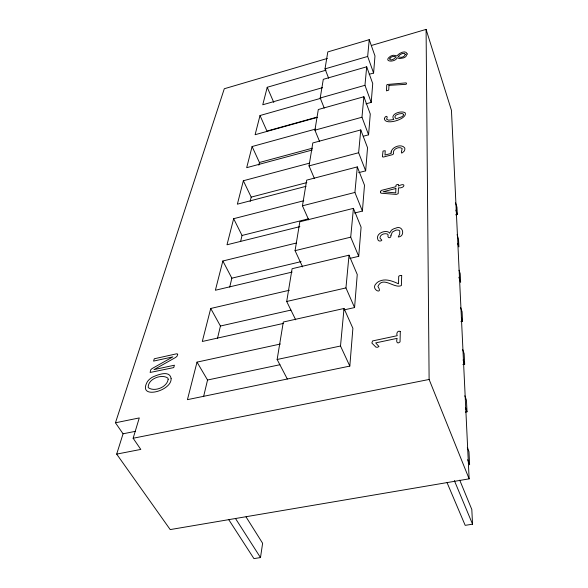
<?xml version="1.0" encoding="UTF-8"?>
<svg xmlns="http://www.w3.org/2000/svg" width="588" height="588" viewBox="0 0 588 588"><rect width="100%" height="100%" fill="white"/><g stroke="black" fill="none" stroke-linecap="round" stroke-linejoin="round"><path stroke-width="0.88" d="M280.417 344.024L197.017 362.127L187.432 399.664L349.823 366.096L352.888 328.295L344.024 308.479L283.313 322.026L277.139 359.496L287.319 379.017M343.936 309.935L354.571 307.568L357.254 274.522L349.022 255.185L292.096 268.716L286.701 301.475L295.683 319.798M349.86 258.419L358.724 256.317L361.091 227.189L353.417 208.365L299.829 221.779L295.066 250.664L302.614 266.893M354.483 213.047L362.399 211.077L364.494 185.198L357.306 166.896L306.686 180.134L302.46 205.8L308.7 219.853M358.651 172.659L365.662 170.836L367.537 147.706L360.775 129.919L312.809 142.943L309.031 165.897L314.426 178.531M363.31 136.24L368.58 134.821L370.271 114.013L363.884 96.741L318.314 109.522L314.911 130.168L319.644 141.642M365.993 103.841L371.212 102.393L372.733 83.57L366.691 66.804L323.29 79.329L320.21 97.998L324.223 108.038M369.19 74.301L373.593 73.037L374.975 55.941L369.242 39.661L327.803 51.92L325.01 68.884L328.67 78.292M349.823 366.096L340.503 346.009L344.024 308.479M354.571 307.568L345.95 287.922L349.022 255.185M358.724 256.317L350.713 237.17L353.417 208.365M362.399 211.077L354.909 192.445L357.306 166.896M365.662 170.836L358.636 152.733L360.775 129.919M368.58 134.821L361.965 117.233L363.884 96.741M371.212 102.393L364.957 85.311L366.691 66.804M373.593 73.037L367.662 56.455L369.242 39.661M228.813 519.763L253.935 558.6L260.484 557.571L262.623 543.275L246.056 516.925M203.573 396.672L207.549 380.01L197.017 362.127M217.509 338.262L220.434 326.024L210.724 308.472L289.399 290.244M229.717 287.106L231.848 278.175L222.852 260.999L296.572 242.969M240.573 241.617L242.036 235.465L233.656 218.692L303.776 200.743M250.143 201.508L251.186 197.12L243.351 180.751L309.486 163.148M258.808 165.169L259.448 162.494L252.09 146.537L315.462 129.095M210.724 308.472L202.294 341.474L283.563 323.378M222.852 260.999L215.384 290.244L292.14 272.075M233.656 218.692L226.997 244.784L299.873 226.645M243.351 180.751L237.368 204.176L306.025 186.337M252.09 146.537L246.688 167.683L312.257 150.006M320.908 98.262L260.014 115.527L255.111 134.711L317.27 117.409M326.017 70.185L267.224 87.281L262.762 104.767L322.54 87.656M116.681 454.112L140.789 449.416L133.138 438.244L139.275 417.928L115.454 422.794L123.061 433.804L116.681 454.112L170.211 529.59L469.136 478.845L451.452 110.36L426.087 29.4L371.454 45.467M115.454 422.794L224.293 88.744L327.391 58.425M325.01 68.884L367.662 56.455M320.21 97.998L364.957 85.311M316.807 117.188L266.945 131.073L260.014 115.527M314.911 130.168L361.965 117.233M259.448 162.494L312.404 148.191M309.031 165.897L358.636 152.733M251.186 197.12L306.833 182.603M302.46 205.8L354.909 192.445M242.036 235.465L308.649 218.78M295.066 250.664L350.713 237.17M455.59 214.848L457.31 214.436L456.95 207.167L455.524 202.867M231.848 278.175L301.093 261.623M286.701 301.475L345.95 287.922M220.434 326.024L290.942 310.089M277.139 359.496L340.503 346.009M460.874 321.658L462.565 321.298L462.095 311.765L460.573 307.48M207.549 380.01L279.976 364.714M462.896 364.575L464.674 364.222L464.16 353.689L462.587 349.397M123.061 433.804L135.321 431.342M133.138 438.244L429.115 379.458L426.087 29.4M465.373 412.092L467.012 411.784L466.438 400.09L464.814 395.798M459.743 480.168L471.819 509.517L472.546 524.187L465.181 525.349L447.071 482.682M235.567 518.616L260.484 557.571M267.224 87.281L273.78 102.437M454.348 480.55L472.546 524.187M429.115 379.458L469.136 478.845M467.607 459.698L469.621 464.777L468.981 451.716L467.32 447.497M465.395 407.543L467.012 411.784M463.087 359.915L464.674 364.222M461.337 317.858L462.565 321.298M458.86 277.22L460.647 282.365L460.22 273.692L459.022 270.223M457.721 243.417L458.905 246.894L458.515 238.971L457.052 234.649M455.869 210.114L457.31 214.436M380.473 191.96L380.95 193.195L396.246 194.407L398.194 193.658L398.444 187.851C405.169 188.594 406.257 181.773 398.495 186.051L398.546 184.536L397.29 184.47L396.003 185.183L395.945 186.697L381.178 190.439L380.473 191.96M391.101 152.042L391.16 153.417L384.993 155.041L385.228 150.712L383.023 151.05L382.391 156.768L383.464 157.04L392.431 154.688L393.526 153.916C392.027 149.271 398.921 146.008 402.17 148.536C401.31 152.461 400.318 155.114 404.287 151.035A13.473 6.652 -20.7 0 0 404.742 148C401.575 143.413 391.975 146.757 391.101 152.042M400.303 331.485L400.046 341.9C397.209 344.539 395.915 341.782 397.128 338.35L375.688 342.892L378.966 346.501L377.547 347.273L375.938 347.163L371.873 343.076L372.527 340.944L397.201 335.704C395.886 333.389 397.958 330.03 400.303 331.485M401.692 275.559L401.376 285.518C394.526 289.178 382.803 275.39 377.908 286.503C383.846 295.323 369.94 289.546 376.195 283.57A6.284 3.741 -22.2 0 1 379.267 281.262C385.61 278.175 392.586 281.13 398.51 283.798L398.723 276.25L400.2 275.404L401.692 275.559M395.886 188.498L395.724 192.893L383.148 191.739L395.886 188.498M390.983 235.288C391.542 238.588 386.786 238.75 388.109 234.781L387.227 233.951C384.581 233.171 380.634 234.244 380.032 237.28C379.267 238.772 383.155 240.007 381.281 240.713C380.12 241.22 378.665 241.212 377.996 239.926C375.107 234.017 384.214 229.79 388.764 232.179L389.499 233.208L391.505 230.187A5.851 3.256 -21.1 0 1 395.504 228.24C403.14 224.447 405.632 236.486 398.252 237.015L399.7 233.98L399.766 231.077A4.307 2.403 -21.1 0 0 395.731 230.224L392.358 232.062L390.983 235.288M388.977 85.37L388.727 90.104L386.47 90.853L386.742 85.01L387.338 84.481L405.889 82.893C406.859 82.746 406.565 84.576 405.669 84.356L388.977 85.37M177.694 354.204L177.142 356.071L175.738 357.379L154.019 369.617L174.408 365.207L173.739 367.596L150.131 372.469L150.726 369.83L151.924 368.661L172.879 356.872L153.578 361.098L154.291 358.776L176.584 353.8L177.694 354.204M407.205 53.956L405.926 56.47A4.219 1.779 -20.2 0 1 403.471 57.911L399.392 58.602L397.223 57.742C394.813 62.931 382.251 61.821 390.55 56.205A4.822 2.021 -20.5 0 1 393.681 55.257L397.04 55.867C398.84 53.265 405.845 49.488 407.205 53.956M168.161 379.319C167.08 387.36 154.24 392.203 148.213 387.602C147.639 378.892 161.744 373.578 167.925 378.157L168.161 379.319M384.398 118.386C384.243 126.244 408.123 118.967 405.154 112.771C401.192 110.213 389.55 114.065 393.82 119.504L388.609 120.195L386.595 119.217C388.418 115.491 385.566 115.461 384.398 118.386M171.086 378.319C172.394 391.152 136.512 400.421 147.507 381.465A9.783 5.557 -32.3 0 1 152.667 377.048C157.716 374.74 169.601 369.999 171.086 378.319M403.456 114.741L403.346 115.263A3.153 1.47 -20.3 0 1 401.825 116.762L396.04 118.872L394.761 116.975L395.937 115.13L398.951 113.896L402.067 113.543L403.089 113.91L403.456 114.741M405.242 54.434C404.588 57.22 400.421 58.175 398.223 56.566L400.127 54.618L402.383 53.501L404.493 53.332L405.242 54.434M389.918 58.249L389.844 59.557L391.182 59.925L393.35 59.3L396.069 57.029C394.122 55.845 391.329 56.536 389.918 58.249"/></g></svg>
